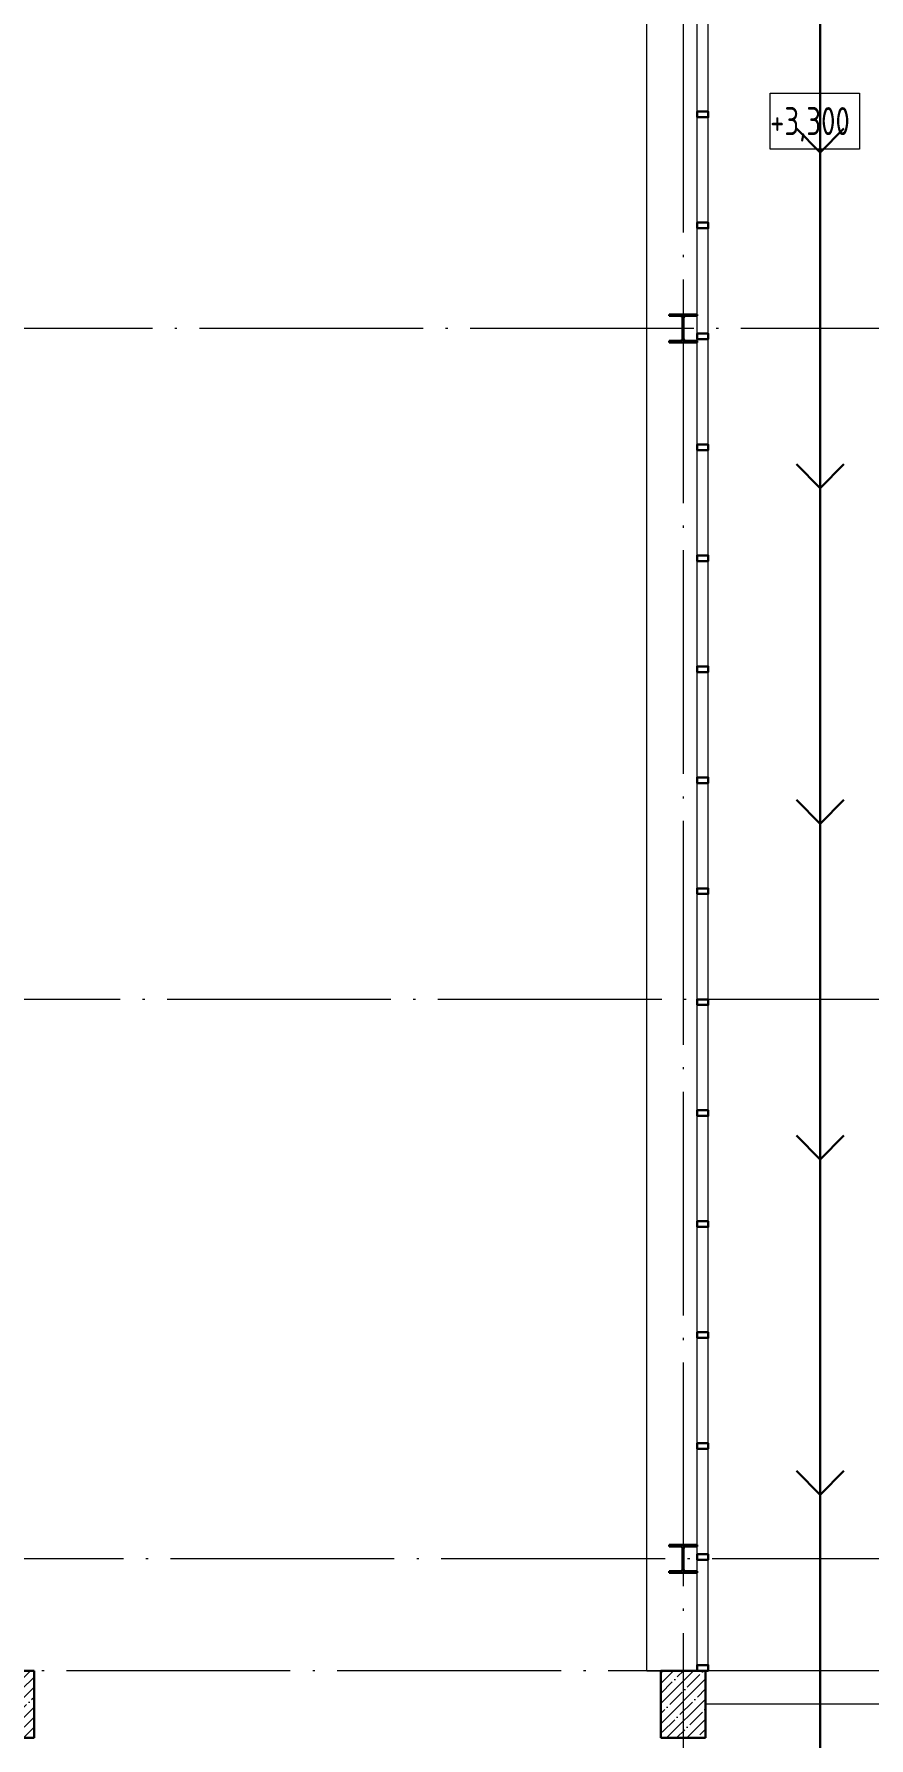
# Model space of a CAD drawing. Extents: x -965262 to 1142518, y -357520 to 71675.
# Drawn here: x -688007 to -680547, y -199953 to -184721 of the extents above; entities that cross this region are included whole.
import ezdxf

# ---------------------------------------------------------------- set-up
doc = ezdxf.new("R2010")
doc.units = 0
doc.header["$LTSCALE"] = 10
doc.linetypes.add('DOTE', pattern=[2.42, 2, -0.2, 0.02, -0.2])
doc.layers.get('0').update_dxf_attribs({"linetype": 'CONTINUOUS', "lineweight": 30})
doc.layers.add('DOTE', color=7, linetype='DOTE', lineweight=9)
doc.styles.add('GOST 2.304', font='isocpeur.ttf', dxfattribs={"width": 0.75, "height": 250})
pattern_1 = [(45, (-663827.41, -214472.12), (-89.80256, 89.80256), []), (45, (-663737.6, -214472.12), (-89.80256, 89.80256), [158.75, -31.75, 0, -31.75])]

msp = doc.modelspace()

# ---------------------------------------------------------------- hatches: boundary and pattern name
at = {"lineweight": 15}
h = msp.add_hatch(dxfattribs=at)
h.set_pattern_fill('ANSI35', color=256, scale=20, style=0)
h.set_pattern_definition(pattern_1)
h.paths.add_polyline_path([(-688007.4, -199352.1), (-688407.4, -199352.1), (-688407.4, -199952.1), (-688007.4, -199952.1)])
h = msp.add_hatch(dxfattribs=at)
h.set_pattern_fill('ANSI35', color=256, scale=20, style=0)
h.set_pattern_definition(pattern_1)
h.paths.add_polyline_path([(-682007.4, -199352.1), (-682407.4, -199352.1), (-682407.4, -199952.1), (-682007.4, -199952.1)])

# ---------------------------------------------------------------- linework, layer by layer
for p, q in [((-682532.4, -199352.1, -3259.8), (-682532.4, -169542.1, -3259.8)), ((-681429.4, -185249.8), (-680629.4, -185249.8)), ((-681429.4, -185749.8), (-681429.4, -185249.8)), ((-680629.4, -185249.8), (-680629.4, -185749.8)), ((-680629.4, -185749.8), (-681429.4, -185749.8)), ((-676007.4, -199352.1, -3259.8), (-682007.8, -199352.1, -3259.8)), ((-679982.4, -199652.1, -3259.8), (-682007.8, -199652.1, -3259.8))]:
    msp.add_line(p, q, dxfattribs=at)
at = {"color": 3, "lineweight": 15}
for p, q in [((-682082.4, -199302.1, -3259.8), (-682082.4, -169592.1, -3259.8)), ((-681982.4, -199302.1, -3259.8), (-681982.4, -169592.1, -3259.8))]:
    msp.add_line(p, q, dxfattribs=at)
at = {"color": 6, "lineweight": 30}
for p, q in [((-680982.4, -172422.1, -3259.8), (-680982.4, -200952.1, -3259.8)), ((-680982.4, -185780.6, -3259.8), (-681195.3, -185565.8)), ((-680982.4, -185780.6, -3259.8), (-680769.5, -185565.8)), ((-680982.4, -188780.6, -3259.8), (-681195.3, -188565.8)), ((-680982.4, -188780.6, -3259.8), (-680769.5, -188565.8)), ((-680982.4, -191780.6, -3259.8), (-681195.3, -191565.8)), ((-680982.4, -191780.6, -3259.8), (-680769.5, -191565.8)), ((-680982.4, -194780.6, -3259.8), (-681195.3, -194565.8)), ((-680982.4, -194780.6, -3259.8), (-680769.5, -194565.8)), ((-680982.4, -197780.6, -3259.8), (-681195.3, -197565.8)), ((-680982.4, -197780.6, -3259.8), (-680769.5, -197565.8))]:
    msp.add_line(p, q, dxfattribs=at)
at = {"lineweight": 30}
for p, q in [((-682332.4, -187227.1, -3259.8), (-682332.4, -187241.1, -3259.8)), ((-682082.4, -187227.1, -3259.8), (-682332.4, -187227.1, -3259.8)), ((-682332.4, -187241.1, -3259.8), (-682231.9, -187241.1, -3259.8)), ((-682211.9, -187261.1, -3259.8), (-682211.9, -187443.1, -3259.8)), ((-682202.9, -187443.1, -3259.8), (-682202.9, -187261.1, -3259.8)), ((-682182.9, -187241.1, -3259.8), (-682082.4, -187241.1, -3259.8)), ((-682082.4, -187241.1, -3259.8), (-682082.4, -187227.1, -3259.8)), ((-682332.4, -187463.1, -3259.8), (-682332.4, -187477.1, -3259.8)), ((-682231.9, -187463.1, -3259.8), (-682332.4, -187463.1, -3259.8)), ((-682332.4, -187477.1, -3259.8), (-682082.4, -187477.1, -3259.8)), ((-682082.4, -187463.1, -3259.8), (-682182.9, -187463.1, -3259.8)), ((-682082.4, -187477.1, -3259.8), (-682082.4, -187463.1, -3259.8)), ((-682332.4, -198227.1, -3259.8), (-682332.4, -198241.1, -3259.8)), ((-682082.4, -198227.1, -3259.8), (-682332.4, -198227.1, -3259.8)), ((-682332.4, -198241.1, -3259.8), (-682231.9, -198241.1, -3259.8)), ((-682211.9, -198261.1, -3259.8), (-682211.9, -198443.1, -3259.8)), ((-682202.9, -198443.1, -3259.8), (-682202.9, -198261.1, -3259.8)), ((-682182.9, -198241.1, -3259.8), (-682082.4, -198241.1, -3259.8)), ((-682082.4, -198241.1, -3259.8), (-682082.4, -198227.1, -3259.8)), ((-682332.4, -198463.1, -3259.8), (-682332.4, -198477.1, -3259.8)), ((-682231.9, -198463.1, -3259.8), (-682332.4, -198463.1, -3259.8)), ((-682082.4, -198463.1, -3259.8), (-682182.9, -198463.1, -3259.8)), ((-682082.4, -198477.1, -3259.8), (-682082.4, -198463.1, -3259.8)), ((-682332.4, -198477.1, -3259.8), (-682082.4, -198477.1, -3259.8)), ((-688007.4, -199352.1, -3259.8), (-688407.4, -199352.1, -3259.8)), ((-688007.4, -199952.1, -3259.8), (-688007.4, -199352.1, -3259.8)), ((-682407.4, -199352.1, -3259.8), (-682407.4, -199952.1, -3259.8)), ((-682007.4, -199352.1, -3259.8), (-682407.4, -199352.1, -3259.8)), ((-682007.4, -199952.1, -3259.8), (-682007.4, -199352.1, -3259.8)), ((-688407.4, -199952.1, -3259.8), (-688007.4, -199952.1, -3259.8)), ((-682407.4, -199952.1, -3259.8), (-682007.4, -199952.1, -3259.8))]:
    msp.add_line(p, q, dxfattribs=at)
at = {"lineweight": 0}
msp.add_line((-682532.4, -199352.1, -3259.8), (-682332.4, -199352.1, -3259.8), dxfattribs=at)
at = {"color": 3, "elevation": -3259.8}
for points in [[(-682082.4, -185464.1), (-682082.4, -185414.1), (-681982.4, -185414.1), (-681982.4, -185464.1)], [(-682082.4, -186456.1), (-682082.4, -186406.1), (-681982.4, -186406.1), (-681982.4, -186456.1)], [(-682082.4, -187448.1), (-682082.4, -187398.1), (-681982.4, -187398.1), (-681982.4, -187448.1)], [(-682082.4, -188440.1), (-682082.4, -188390.1), (-681982.4, -188390.1), (-681982.4, -188440.1)], [(-682082.4, -189432.1), (-682082.4, -189382.1), (-681982.4, -189382.1), (-681982.4, -189432.1)], [(-682082.4, -190424.1), (-682082.4, -190374.1), (-681982.4, -190374.1), (-681982.4, -190424.1)], [(-682082.4, -191416.1), (-682082.4, -191366.1), (-681982.4, -191366.1), (-681982.4, -191416.1)], [(-682082.4, -192408.1), (-682082.4, -192358.1), (-681982.4, -192358.1), (-681982.4, -192408.1)], [(-682082.4, -193400.1), (-682082.4, -193350.1), (-681982.4, -193350.1), (-681982.4, -193400.1)], [(-682082.4, -194392.1), (-682082.4, -194342.1), (-681982.4, -194342.1), (-681982.4, -194392.1)], [(-682082.4, -195384.1), (-682082.4, -195334.1), (-681982.4, -195334.1), (-681982.4, -195384.1)], [(-682082.4, -196376.1), (-682082.4, -196326.1), (-681982.4, -196326.1), (-681982.4, -196376.1)], [(-682082.4, -197368.1), (-682082.4, -197318.1), (-681982.4, -197318.1), (-681982.4, -197368.1)], [(-682082.4, -198360.1), (-682082.4, -198310.1), (-681982.4, -198310.1), (-681982.4, -198360.1)], [(-682082.4, -199352.1), (-682082.4, -199302.1), (-681982.4, -199302.1), (-681982.4, -199352.1)]]:
    msp.add_lwpolyline(points, close=True, dxfattribs=at)
at = {"lineweight": 30}
for centre, start, end in [((-682231.9, -187261.1, -3259.8), 0, 90), ((-682182.9, -187261.1, -3259.8), 90, 180), ((-682231.9, -187443.1, -3259.8), 270, 0), ((-682182.9, -187443.1, -3259.8), 180, 270), ((-682231.9, -198261.1, -3259.8), 0, 90), ((-682182.9, -198261.1, -3259.8), 90, 180), ((-682231.9, -198443.1, -3259.8), 270, 0), ((-682182.9, -198443.1, -3259.8), 180, 270)]:
    msp.add_arc(centre, 20, start, end, dxfattribs=at)
at = {"layer": 'DOTE', "ltscale": 100, "extrusion": (0, -1, 0)}
msp.add_line((-682207.4, -162715.3, -4711.1), (-682207.4, -237887.4, -4711.1), dxfattribs=at)
at = {"layer": 'DOTE', "ltscale": 100}
for p, q in [((-670010.6, -187352.1, -4711.1), (-728562.7, -187352.1, -4711.1)), ((-670298.5, -193352.1, -4711.1), (-728562.7, -193352.1, -4711.1)), ((-670268.3, -198352.1, -4711.1), (-727099, -198352.1, -1451.3)), ((-656677.4, -199352.1, -4711.1), (-728562.7, -199352.1, -4711.1))]:
    msp.add_line(p, q, dxfattribs=at)

# ---------------------------------------------------------------- texts
at = {"lineweight": 0, "style": 'GOST 2.304', "width": 0.75}
msp.add_text('+3,300', height=250, dxfattribs=at).set_placement((-681429.8, -185623.8))

doc.saveas('drawing.dxf')
